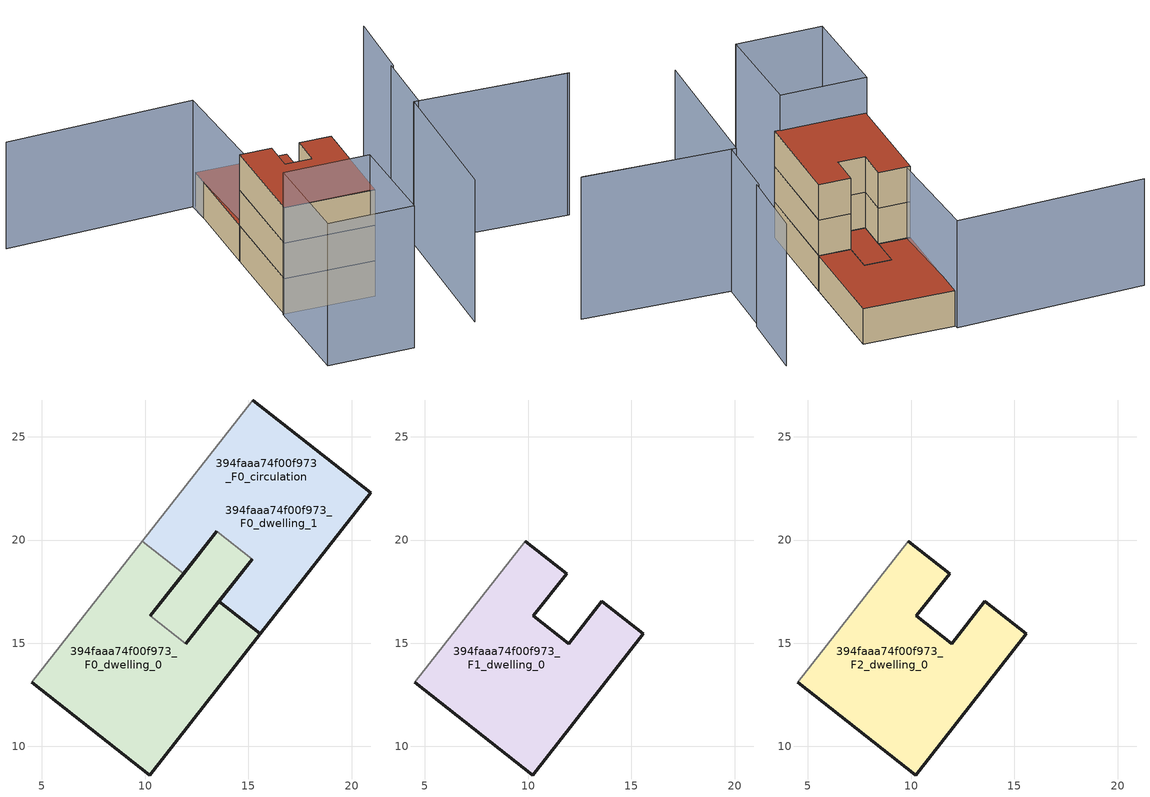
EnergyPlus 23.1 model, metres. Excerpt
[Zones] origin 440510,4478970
394faaa74f00f973_F0_dwelling_0
 floor ground (EU_floor_Construction): 13.57,17.03 15.58,15.46 10.22,8.62 4.5,13.1 9.85,19.94 11.86,18.37 10.25,16.32 11.97,14.98 12.74,15.97 z0; 15.18,19.08 13.57,17.03 12.74,15.97 11.97,14.98 10.25,16.32 11.86,18.37 13.46,20.43 z0
 wall outside (EU_wall_Construction): 10.25,16.32 11.86,18.37 / 4.5,13.1 10.22,8.62 15.58,15.46 13.57,17.03 11.97,14.98 z0:3
 wall adiabatic (EU_wall_Construction): 9.85,19.94 4.5,13.1 z0:3
 wall to 394faaa74f00f973_F0_circulation (EU_wall_Construction): 11.97,14.98 10.25,16.32 z0:3
 wall to 394faaa74f00f973_F0_dwelling_1 (EU_wall_Construction): 11.86,18.37 9.85,19.94 z0:3
 roof outside (EU_floor_Construction): 10.22,8.62 15.58,15.46 13.57,17.03 12.74,15.97 11.97,14.98 10.25,16.32 11.86,18.37 9.85,19.94 4.5,13.1 z3; 15.18,19.08 13.46,20.43 11.86,18.37 10.25,16.32 11.97,14.98 12.74,15.97 13.57,17.03 z3
394faaa74f00f973_F0_dwelling_1
 floor ground (EU_floor_Construction): 15.18,19.08 13.57,17.03 11.97,14.98 10.25,16.32 13.46,20.43 z0; 20.93,22.3 15.58,15.46 13.57,17.03 15.18,19.08 13.46,20.43 11.86,18.37 9.85,19.94 15.21,26.79 z0
 wall outside (EU_wall_Construction): 11.86,18.37 13.46,20.43 / 15.18,19.08 13.57,17.03 15.58,15.46 20.93,22.3 15.21,26.79 z0:3
 wall adiabatic (EU_wall_Construction): 15.21,26.79 9.85,19.94 z0:3
 wall to 394faaa74f00f973_F0_circulation (EU_wall_Construction): 13.46,20.43 15.18,19.08 z0:3
 roof outside (EU_roof_Construction): 15.58,15.46 20.93,22.3 15.21,26.79 9.85,19.94 11.86,18.37 13.46,20.43 15.18,19.08 13.57,17.03 z3; 13.57,17.03 15.18,19.08 13.46,20.43 10.25,16.32 11.97,14.98 z3
394faaa74f00f973_F0_circulation
 floor ground (EU_floor_Construction): 15.18,19.08 13.57,17.03 11.97,14.98 10.25,16.32 11.86,18.37 13.46,20.43 z0; 13.57,17.03 15.58,15.46 10.22,8.62 4.5,13.1 9.85,19.94 11.86,18.37 10.25,16.32 11.97,14.98 z0; 20.93,22.3 15.58,15.46 13.57,17.03 15.18,19.08 13.46,20.43 11.86,18.37 9.85,19.94 15.21,26.79 z0
 wall outside (EU_wall_Construction): 13.46,20.43 10.25,16.32 / 11.97,14.98 15.18,19.08 z0:3
 roof outside (EU_roof_Construction): 13.57,17.03 15.18,19.08 13.46,20.43 11.86,18.37 10.25,16.32 11.97,14.98 z3; 10.22,8.62 15.58,15.46 13.57,17.03 11.97,14.98 10.25,16.32 11.86,18.37 9.85,19.94 4.5,13.1 z3; 15.58,15.46 20.93,22.3 15.21,26.79 9.85,19.94 11.86,18.37 13.46,20.43 15.18,19.08 13.57,17.03 z3
394faaa74f00f973_F1_dwelling_0
 floor outside (EU_floor_Construction): 13.57,17.03 15.58,15.46 10.22,8.62 4.5,13.1 9.85,19.94 11.86,18.37 10.25,16.32 11.97,14.98 z3
 wall outside (EU_wall_Construction): 4.5,13.1 10.22,8.62 15.58,15.46 13.57,17.03 11.97,14.98 10.25,16.32 11.86,18.37 9.85,19.94 z3:6
 wall adiabatic (EU_wall_Construction): 9.85,19.94 4.5,13.1 z3:6
394faaa74f00f973_F2_dwelling_0
 floor to 394faaa74f00f973_F1_dwelling_0 (EU_floor_Construction): 13.57,17.03 15.58,15.46 10.22,8.62 4.5,13.1 9.85,19.94 11.86,18.37 10.25,16.32 11.97,14.98 z6
 wall outside (EU_wall_Construction): 4.5,13.1 10.22,8.62 15.58,15.46 13.57,17.03 11.97,14.98 10.25,16.32 11.86,18.37 9.85,19.94 z6:9
 wall adiabatic (EU_wall_Construction): 9.85,19.94 4.5,13.1 z6:9
 roof outside (EU_roof_Construction): 10.22,8.62 15.58,15.46 13.57,17.03 11.97,14.98 10.25,16.32 11.86,18.37 9.85,19.94 4.5,13.1 z9
shading: 10.49,0.32 18.5,10.12 / 18.5,10.12 28.01,2.35 / 27.89,2.45 18.83,9.86 / 18.83,9.86 22.43,14.26 / 22.56,14.16 26.59,18.99 / -0.67,6.44 4.4,13.13 / 4.4,13.13 9.94,8.94 / 9.94,8.94 4.87,2.24 / 4.87,2.24 -0.67,6.44 z0:12; 2.92,35.84 15.28,27.06 / 15.28,27.06 2.71,9.34 z0:9
[Building]
EU S2 Campaign: North Axis=0; Terrain=City; Solar Distribution=FullExterior
[Site:Location]
Madrid: Latitude=40.5; Longitude=-3.5; Time Zone=1; Elevation=609
[SizingPeriod:WeatherFileDays]
AnnualSizingPeriod: Begin Month=1; Begin Day of Month=1; End Month=12; End Day of Month=31; Day of Week for Start Day=Monday; Use Weather File Daylight Saving Period=No; Use Weather File Rain and Snow Indicators=No
[MATERIAL]
EU_InternalMass_Material: Roughness=MediumRough; Thickness=0.1; Conductivity=1; Density=1800; Specific Heat=900; Thermal Absorptance=0.9; Solar Absorptance=0.7; Visible Absorptance=0.7
[MATERIAL:NOMASS] Roughness=MediumRough; Thermal Absorptance=0.9; Solar Absorptance=0.7; Visible Absorptance=0.7
Name | Thermal Resistance
EU_wall_NoMass | 0.459673
EU_roof_NoMass | 0.495815
EU_floor_NoMass | 0.788942
[CONSTRUCTION]
EU_wall_Construction: EU_wall_NoMass
EU_roof_Construction: EU_roof_NoMass
EU_floor_Construction: EU_floor_NoMass
EU_InternalMass_Construction: EU_InternalMass_Material
[ZONE] Type=1; Multiplier=1; Ceiling Height=autocalculate; Floor Area=autocalculate; Part of Total Floor Area=Yes
Name | Volume
394faaa74f00f973_F0_dwelling_0 | 206.634
394faaa74f00f973_F1_dwelling_0 | 172.511
394faaa74f00f973_F2_dwelling_0 | 172.51
394faaa74f00f973_F0_dwelling_1 | 206.633
394faaa74f00f973_F0_circulation | 379.144
[INTERNALMASS] Construction=EU_InternalMass_Construction
Name | Zone or ZoneList | Surface Area
394faaa74f00f973_F0_dwelling_0_EU_InternalMass | 394faaa74f00f973_F0_dwelling_0 | 57.5035
394faaa74f00f973_F0_dwelling_1_EU_InternalMass | 394faaa74f00f973_F0_dwelling_1 | 57.5035
394faaa74f00f973_F1_dwelling_0_EU_InternalMass | 394faaa74f00f973_F1_dwelling_0 | 126.905
394faaa74f00f973_F2_dwelling_0_EU_InternalMass | 394faaa74f00f973_F2_dwelling_0 | 126.905
[OTHEREQUIPMENT] Fuel Type=Electricity; Design Level Calculation Method=Watts/Area; Power per Zone Floor Area=1; Fraction Latent=0; Fraction Radiant=0; Fraction Lost=0; Carbon Dioxide Generation Rate=0; EndUse Subcategory=EU_Step8_InternalGains
Name | Zone or ZoneList or Space or SpaceList | Schedule
EU_Step8_InternalGain_394faaa74f00f973_F0_dwelling_0_f000 | 394faaa74f00f973_F0_dwelling_0 | EU_Step8_GainSchedule_394faaa74f00f973_F0_dwelling_0_f000
EU_Step8_InternalGain_394faaa74f00f973_F0_dwelling_1_f000 | 394faaa74f00f973_F0_dwelling_1 | EU_Step8_GainSchedule_394faaa74f00f973_F0_dwelling_1_f000
EU_Step8_InternalGain_394faaa74f00f973_F1_dwelling_0_f000 | 394faaa74f00f973_F1_dwelling_0 | EU_Step8_GainSchedule_394faaa74f00f973_F1_dwelling_0_f000
EU_Step8_InternalGain_394faaa74f00f973_F2_dwelling_0_f000 | 394faaa74f00f973_F2_dwelling_0 | EU_Step8_GainSchedule_394faaa74f00f973_F2_dwelling_0_f000
[ZONEINFILTRATION:DESIGNFLOWRATE]
EU_Circulation_Infiltration_394faaa74f00f973_F0_circulation: Zone or ZoneList or Space or SpaceList=394faaa74f00f973_F0_circulation; Schedule=EU_AlwaysOn; Design Flow Rate Calculation Method=Flow/Area; Flow Rate per Floor Area=0.0005; Constant Term Coefficient=1; Temperature Term Coefficient=0; Velocity Term Coefficient=0; Velocity Squared Term Coefficient=0
[ZONEVENTILATION:DESIGNFLOWRATE] Schedule=EU_AlwaysOn; Design Flow Rate Calculation Method=AirChanges/Hour; Air Changes per Hour=0.719161; Ventilation Type=Natural; Fan Pressure Rise=0; Fan Total Efficiency=1; Constant Term Coefficient=1; Temperature Term Coefficient=0; Velocity Term Coefficient=0; Velocity Squared Term Coefficient=0; Minimum Indoor Temperature=-100; Maximum Indoor Temperature=100; Delta Temperature=-100; Minimum Outdoor Temperature=-100; Maximum Outdoor Temperature=100; Maximum Wind Speed=40
Name | Zone or ZoneList or Space or SpaceList
EU_ConstantAir_394faaa74f00f973_F0_dwelling_0 | 394faaa74f00f973_F0_dwelling_0
EU_ConstantAir_394faaa74f00f973_F0_dwelling_1 | 394faaa74f00f973_F0_dwelling_1
EU_ConstantAir_394faaa74f00f973_F1_dwelling_0 | 394faaa74f00f973_F1_dwelling_0
EU_ConstantAir_394faaa74f00f973_F2_dwelling_0 | 394faaa74f00f973_F2_dwelling_0
[HVACTEMPLATE:THERMOSTAT] Constant Heating Setpoint=20; Constant Cooling Setpoint=50
EU_HeatOnly_394faaa74f00f973_F0_dwelling_0; EU_HeatOnly_394faaa74f00f973_F0_dwelling_1; EU_HeatOnly_394faaa74f00f973_F1_dwelling_0; EU_HeatOnly_394faaa74f00f973_F2_dwelling_0
[HVACTEMPLATE:ZONE:IDEALLOADSAIRSYSTEM] System Availability Schedule=EU_AlwaysOn; Maximum Heating Supply Air Temperature=50; Minimum Cooling Supply Air Temperature=13; Maximum Heating Supply Air Humidity Ratio=0.0156; Minimum Cooling Supply Air Humidity Ratio=0.0077; Heating Limit=NoLimit; Cooling Limit=NoLimit; Heating Availability Schedule=EU_AlwaysOn; Cooling Availability Schedule=EU_CoolingOff; Dehumidification Control Type=ConstantSensibleHeatRatio; Cooling Sensible Heat Ratio=0.7; Dehumidification Setpoint=60; Humidification Control Type=None; Humidification Setpoint=30; Outdoor Air Method=None; Outdoor Air Flow Rate per Person=0.00944; Outdoor Air Flow Rate per Zone Floor Area=0; Outdoor Air Flow Rate per Zone=0; Demand Controlled Ventilation Type=None; Outdoor Air Economizer Type=NoEconomizer; Heat Recovery Type=None; Sensible Heat Recovery Effectiveness=0.7; Latent Heat Recovery Effectiveness=0.65
Name | Template Thermostat
394faaa74f00f973_F0_dwelling_0 | EU_HeatOnly_394faaa74f00f973_F0_dwelling_0
394faaa74f00f973_F0_dwelling_1 | EU_HeatOnly_394faaa74f00f973_F0_dwelling_1
394faaa74f00f973_F1_dwelling_0 | EU_HeatOnly_394faaa74f00f973_F1_dwelling_0
394faaa74f00f973_F2_dwelling_0 | EU_HeatOnly_394faaa74f00f973_F2_dwelling_0
[SIZING:ZONE] Zone Cooling Design Supply Air Temperature Input Method=SupplyAirTemperature; Zone Cooling Design Supply Air Temperature=13; Zone Heating Design Supply Air Temperature Input Method=SupplyAirTemperature; Zone Heating Design Supply Air Temperature=50; Zone Cooling Design Supply Air Humidity Ratio=0.008; Zone Heating Design Supply Air Humidity Ratio=0.008; Cooling Design Air Flow Method=DesignDay; Cooling Design Air Flow Rate=0; Cooling Minimum Air Flow per Zone Floor Area=0.000762; Cooling Minimum Air Flow=0; Cooling Minimum Air Flow Fraction=0.2; Heating Design Air Flow Method=DesignDay; Heating Design Air Flow Rate=0; Heating Maximum Air Flow per Zone Floor Area=0.002032; Heating Maximum Air Flow=0.141576; Heating Maximum Air Flow Fraction=0.3; Account for Dedicated Outdoor Air System=No; Dedicated Outdoor Air System Control Strategy=NeutralSupplyAir; Dedicated Outdoor Air Low Setpoint Temperature for Design=autosize; Dedicated Outdoor Air High Setpoint Temperature for Design=autosize; Zone Load Sizing Method=Sensible Load Only No Latent Load; Zone Latent Cooling Design Supply Air Humidity Ratio Input Method=HumidityRatioDifference; Zone Cooling Design Supply Air Humidity Ratio Difference=0.005; Zone Latent Heating Design Supply Air Humidity Ratio Input Method=HumidityRatioDifference; Zone Humidification Design Supply Air Humidity Ratio Difference=0.005
394faaa74f00f973_F0_dwelling_0; 394faaa74f00f973_F0_dwelling_1; 394faaa74f00f973_F1_dwelling_0; 394faaa74f00f973_F2_dwelling_0
[SCHEDULE:CONSTANT]
Name | Hourly Value
EU_AlwaysOn | 1
EU_CoolingOff | 0
[SCHEDULE:FILE] Column Number=1; Rows to Skip at Top=0; Number of Hours of Data=8760; Column Separator=Comma; Interpolate to Timestep=No; Minutes per Item=60; Adjust Schedule for Daylight Savings=Yes
Name | File
EU_Step8_GainSchedule_394faaa74f00f973_F0_dwelling_0_f000 | ../../schedules/394faaa74f00f973/394faaa74f00f973_F0_dwelling_0_f000_gain.csv
EU_Step8_GainSchedule_394faaa74f00f973_F0_dwelling_1_f000 | ../../schedules/394faaa74f00f973/394faaa74f00f973_F0_dwelling_1_f000_gain.csv
EU_Step8_GainSchedule_394faaa74f00f973_F1_dwelling_0_f000 | ../../schedules/394faaa74f00f973/394faaa74f00f973_F1_dwelling_0_f000_gain.csv
EU_Step8_GainSchedule_394faaa74f00f973_F2_dwelling_0_f000 | ../../schedules/394faaa74f00f973/394faaa74f00f973_F2_dwelling_0_f000_gain.csv
